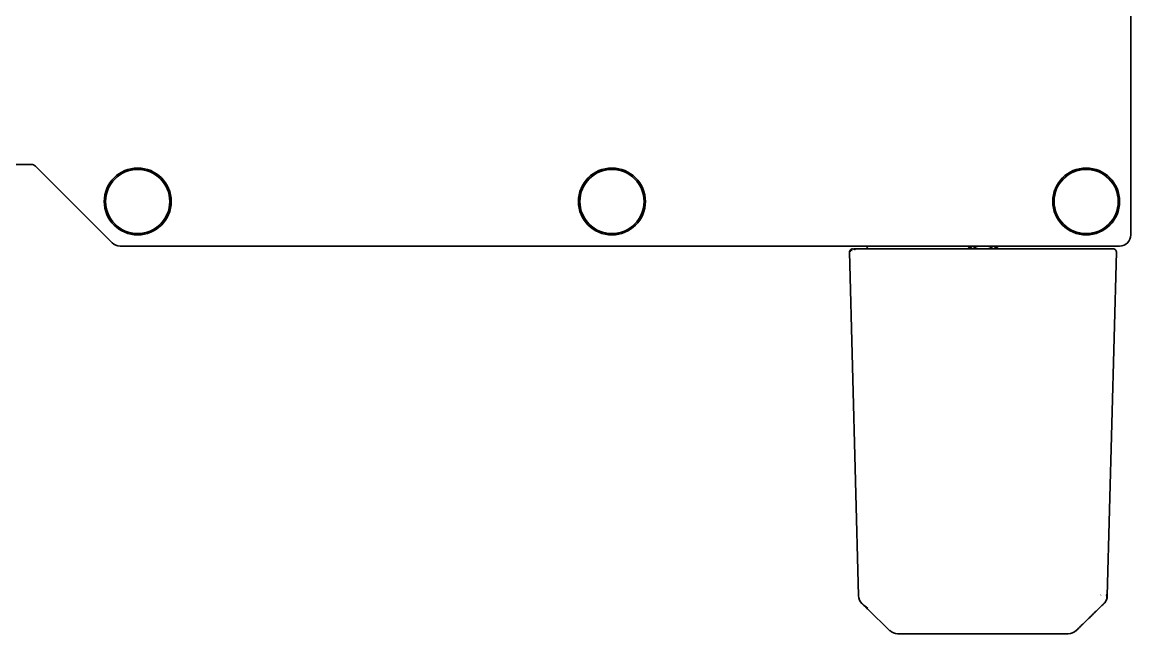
# Model space of a CAD drawing. Header units: inches. Extents: x 90 to 4162, y -443 to 3471.
# Drawn here: x 2801.2 to 2999.9, y 94.9 to 204.6 of the extents above; entities that cross this region are included whole.
import ezdxf

# ---------------------------------------------------------------- set-up
doc = ezdxf.new("R2010")
doc.units = ezdxf.units.IN
doc.layers.add('1', color=7, linetype='Continuous', true_color=0xffffff)

msp = doc.modelspace()

# ---------------------------------------------------------------- linework, layer by layer
at = {"layer": '1', "color": 7, "linetype": 'Continuous', "lineweight": 35}
for p, q in [((2999.89, 232.43), (2999.89, 166.43)), ((2802.84, 179.06), (2448.94, 179.06)), ((2817.31, 165.01), (2803.55, 178.77)), ((2997.89, 164.43), (2818.72, 164.43)), ((2951.1, 101.74), (2949.48, 163.41)), ((2952.89, 164.43), (2952.39, 163.92)), ((2975.57, 163.92), (2971.27, 163.92)), ((2993.96, 164.36), (2993.89, 164.43)), ((2997.3, 163.41), (2995.68, 101.74)), ((2956.69, 95.49), (2952.69, 99.4)), ((2958.09, 94.93), (2988.69, 94.93))]:
    msp.add_line(p, q, dxfattribs=at)
for centre, radius in [((2821.89, 172.43), 6), ((2821.89, 172.43), 5.75), ((2906.89, 172.43), 6), ((2906.89, 172.43), 5.75), ((2991.89, 172.43), 6), ((2991.89, 172.43), 5.75)]:
    msp.add_circle(centre, radius, dxfattribs=at)
for centre, radius, start, end in [((2802.84, 178.06), 1, 45, 90), ((2818.72, 166.43), 2, 225, 270), ((2997.89, 166.43), 2, 270, 0), ((2973.39, 166.93), 3.5, 225.5883, 234.7683), ((2973.39, 166.93), 3.1, 233.7558, 255.4121), ((2973.39, 166.93), 3.1, 284.5946, 306.2508), ((2973.39, 166.93), 3.5, 305.8627, 314.4183), ((2953.1, 101.79), 2, 181.5, 225.75), ((2958.09, 96.93), 2, 225.75, 270), ((2988.69, 96.93), 2, 270, 314.25)]:
    msp.add_arc(centre, radius, start, end, dxfattribs=at)
for points, knots in [([(2949.98, 163.92), (2949.93, 163.92), (2949.8, 163.9), (2949.62, 163.79), (2949.5, 163.6), (2949.48, 163.47), (2949.48, 163.41)], [0, 0, 0, 0, 0.236119, 0.494912, 0.753705, 1, 1, 1, 1]), ([(2949.74, 163.79), (2949.72, 163.76), (2949.67, 163.71), (2949.62, 163.62), (2949.59, 163.52), (2949.59, 163.45), (2949.59, 163.42)], [0, 0, 0, 0, 0.262567, 0.520289, 0.767104, 1, 1, 1, 1]), ([(2971.27, 163.92), (2971.25, 163.92), (2971.2, 163.92), (2971.13, 163.92), (2971.05, 163.92), (2970.98, 163.92), (2970.91, 163.92), (2970.84, 163.92), (2970.77, 163.92), (2970.7, 163.92), (2970.63, 163.92), (2970.56, 163.92), (2970.48, 163.92), (2970.41, 163.92), (2970.34, 163.92), (2970.27, 163.92), (2970.2, 163.92), (2970.13, 163.92), (2970.06, 163.92), (2969.99, 163.92), (2969.92, 163.92), (2969.85, 163.92), (2969.78, 163.92), (2969.71, 163.92), (2969.64, 163.92), (2969.56, 163.92), (2969.49, 163.92), (2969.42, 163.92), (2969.35, 163.92), (2969.28, 163.92), (2969.21, 163.92), (2969.14, 163.92), (2969.07, 163.92), (2969, 163.92), (2968.93, 163.92), (2968.86, 163.92), (2968.79, 163.92), (2968.72, 163.92), (2968.66, 163.92), (2968.59, 163.92), (2968.52, 163.92), (2968.45, 163.92), (2968.38, 163.92), (2968.31, 163.92), (2968.24, 163.92), (2968.17, 163.92), (2968.1, 163.92), (2968.03, 163.92), (2967.96, 163.92), (2967.89, 163.92), (2967.83, 163.92), (2967.76, 163.92), (2967.69, 163.92), (2967.62, 163.92), (2967.55, 163.92), (2967.48, 163.92), (2967.42, 163.92), (2967.35, 163.92), (2967.28, 163.92), (2967.21, 163.92), (2967.14, 163.92), (2967.08, 163.92), (2967.01, 163.92), (2966.94, 163.92), (2966.87, 163.92), (2966.81, 163.92), (2966.74, 163.92), (2966.67, 163.92), (2966.6, 163.92), (2966.54, 163.92), (2966.47, 163.92), (2966.4, 163.92), (2966.34, 163.92), (2966.27, 163.92), (2966.2, 163.92), (2966.14, 163.92), (2966.07, 163.92), (2966, 163.92), (2965.94, 163.92), (2965.87, 163.92), (2965.81, 163.92), (2965.74, 163.92), (2965.67, 163.92), (2965.61, 163.92), (2965.54, 163.92), (2965.48, 163.92), (2965.41, 163.92), (2965.35, 163.92), (2965.28, 163.92), (2965.22, 163.92), (2965.15, 163.92), (2965.09, 163.92), (2965.02, 163.92), (2964.96, 163.92), (2964.89, 163.92), (2964.83, 163.92), (2964.76, 163.92), (2964.7, 163.92), (2964.64, 163.92), (2964.57, 163.92), (2964.51, 163.92), (2964.44, 163.92), (2964.38, 163.92), (2964.32, 163.92), (2964.25, 163.92), (2964.19, 163.92), (2964.13, 163.92), (2964.06, 163.92), (2964, 163.92), (2963.94, 163.92), (2963.88, 163.92), (2963.81, 163.92), (2963.75, 163.92), (2963.69, 163.92), (2963.63, 163.92), (2963.56, 163.92), (2963.5, 163.92), (2963.44, 163.92), (2963.38, 163.92), (2963.32, 163.92), (2962.88, 163.92), (2962.13, 163.92), (2961.13, 163.92), (2960.28, 163.92), (2959.62, 163.92), (2959.1, 163.92), (2958.67, 163.92), (2958.24, 163.92), (2957.9, 163.92), (2957.61, 163.92), (2957.35, 163.92), (2957.03, 163.92), (2956.66, 163.92), (2956.13, 163.92), (2955.5, 163.92), (2954.81, 163.92), (2954.16, 163.92), (2953.61, 163.92), (2953.14, 163.92), (2952.77, 163.92), (2952.45, 163.92), (2952.17, 163.92), (2951.95, 163.92), (2951.76, 163.92), (2951.59, 163.92), (2951.4, 163.92), (2951.17, 163.92), (2950.91, 163.92), (2950.63, 163.92), (2950.43, 163.92), (2950.29, 163.92), (2950.24, 163.92), (2950.22, 163.92)], [0, 0, 0, 0, 0.002347, 0.004693, 0.007038, 0.009381, 0.011723, 0.014063, 0.016402, 0.01874, 0.021076, 0.023412, 0.025745, 0.028078, 0.030409, 0.032738, 0.035066, 0.037393, 0.039719, 0.042043, 0.044366, 0.046688, 0.049008, 0.051327, 0.053644, 0.05596, 0.058275, 0.060589, 0.062901, 0.065212, 0.067521, 0.069829, 0.072136, 0.074441, 0.076745, 0.079048, 0.08135, 0.08365, 0.085948, 0.088246, 0.090542, 0.092836, 0.09513, 0.097422, 0.099713, 0.102002, 0.10429, 0.106577, 0.108862, 0.111146, 0.113428, 0.11571, 0.11799, 0.120268, 0.122546, 0.124821, 0.127096, 0.129369, 0.131641, 0.133912, 0.136181, 0.138449, 0.140715, 0.14298, 0.145244, 0.147507, 0.149768, 0.152027, 0.154286, 0.156543, 0.158798, 0.161052, 0.163305, 0.165556, 0.167806, 0.170055, 0.172302, 0.174547, 0.176791, 0.179034, 0.181275, 0.183515, 0.185753, 0.18799, 0.190226, 0.192459, 0.194692, 0.196923, 0.199152, 0.20138, 0.203606, 0.205831, 0.208054, 0.210276, 0.212496, 0.214714, 0.216932, 0.219147, 0.221361, 0.223573, 0.225784, 0.227993, 0.230201, 0.232407, 0.234611, 0.236814, 0.239015, 0.241215, 0.243413, 0.245609, 0.247804, 0.249997, 0.252188, 0.254378, 0.256566, 0.258752, 0.260937, 0.26312, 0.265302, 0.267481, 0.269659, 0.311569, 0.348589, 0.380775, 0.408204, 0.425656, 0.44314, 0.460639, 0.478136, 0.486406, 0.497547, 0.511552, 0.528413, 0.548118, 0.583862, 0.619099, 0.6539, 0.688239, 0.71524, 0.739877, 0.762145, 0.782048, 0.799599, 0.81481, 0.827686, 0.843851, 0.86575, 0.893412, 0.926891, 0.966204, 0.984323, 1, 1, 1, 1]), ([(2970.62, 164.43), (2970.7, 164.34), (2970.79, 164.25), (2970.98, 164.08), (2971.09, 164), (2971.19, 163.92)], [0, 0, 0, 0, 0.5, 0.5, 1, 1, 1, 1]), ([(2996.8, 163.92), (2996.8, 163.92), (2996.8, 163.92), (2996.8, 163.92), (2996.8, 163.92), (2996.8, 163.92), (2996.8, 163.92), (2996.79, 163.92), (2996.79, 163.92), (2996.79, 163.92), (2996.79, 163.92), (2996.79, 163.92), (2996.78, 163.92), (2996.78, 163.92), (2996.78, 163.92), (2996.78, 163.92), (2996.77, 163.92), (2996.77, 163.92), (2996.76, 163.92), (2996.76, 163.92), (2996.76, 163.92), (2996.75, 163.92), (2996.75, 163.92), (2996.74, 163.92), (2996.74, 163.92), (2996.73, 163.92), (2996.73, 163.92), (2996.72, 163.92), (2996.72, 163.92), (2996.71, 163.92), (2996.7, 163.92), (2996.7, 163.92), (2996.69, 163.92), (2996.68, 163.92), (2996.68, 163.92), (2996.67, 163.92), (2996.66, 163.92), (2996.66, 163.92), (2996.65, 163.92), (2996.64, 163.92), (2996.63, 163.92), (2996.63, 163.92), (2996.62, 163.92), (2996.61, 163.92), (2996.6, 163.92), (2996.59, 163.92), (2996.58, 163.92), (2996.58, 163.92), (2996.57, 163.92), (2996.56, 163.92), (2996.55, 163.92), (2996.54, 163.92), (2996.53, 163.92), (2996.52, 163.92), (2996.51, 163.92), (2996.5, 163.92), (2996.49, 163.92), (2996.48, 163.92), (2996.47, 163.92), (2996.46, 163.92), (2996.45, 163.92), (2996.44, 163.92), (2996.43, 163.92), (2996.42, 163.92), (2996.41, 163.92), (2996.4, 163.92), (2996.39, 163.92), (2996.38, 163.92), (2996.37, 163.92), (2996.36, 163.92), (2996.35, 163.92), (2996.34, 163.92), (2996.33, 163.92), (2996.31, 163.92), (2996.3, 163.92), (2996.29, 163.92), (2996.28, 163.92), (2996.27, 163.92), (2996.26, 163.92), (2996.25, 163.92), (2996.24, 163.92), (2996.22, 163.92), (2996.21, 163.92), (2996.2, 163.92), (2996.19, 163.92), (2996.18, 163.92), (2996.17, 163.92), (2996.15, 163.92), (2996.14, 163.92), (2996.13, 163.92), (2996.12, 163.92), (2996.11, 163.92), (2996.1, 163.92), (2996.08, 163.92), (2996.07, 163.92), (2996.06, 163.92), (2996.05, 163.92), (2996.04, 163.92), (2996.02, 163.92), (2996.01, 163.92), (2996, 163.92), (2995.99, 163.92), (2995.98, 163.92), (2995.96, 163.92), (2995.95, 163.92), (2995.94, 163.92), (2995.93, 163.92), (2995.92, 163.92), (2995.9, 163.92), (2995.89, 163.92), (2995.88, 163.92), (2995.87, 163.92), (2995.86, 163.92), (2995.85, 163.92), (2995.83, 163.92), (2995.82, 163.92), (2995.81, 163.92), (2995.8, 163.92), (2995.79, 163.92), (2995.77, 163.92), (2995.76, 163.92), (2995.75, 163.92), (2995.74, 163.92), (2995.73, 163.92), (2995.72, 163.92), (2995.71, 163.92), (2995.69, 163.92), (2995.68, 163.92), (2995.67, 163.92), (2995.66, 163.92), (2995.65, 163.92), (2995.64, 163.92), (2995.63, 163.92), (2995.61, 163.92), (2995.6, 163.92), (2995.59, 163.92), (2995.58, 163.92), (2995.57, 163.92), (2995.56, 163.92), (2995.55, 163.92), (2995.54, 163.92), (2995.53, 163.92), (2995.52, 163.92), (2995.51, 163.92), (2995.5, 163.92), (2995.49, 163.92), (2995.47, 163.92), (2995.46, 163.92), (2995.45, 163.92), (2995.44, 163.92), (2995.43, 163.92), (2995.42, 163.92), (2995.41, 163.92), (2995.4, 163.92), (2995.39, 163.92), (2995.38, 163.92), (2995.37, 163.92), (2995.37, 163.92), (2995.36, 163.92), (2995.35, 163.92), (2995.34, 163.92), (2995.33, 163.92), (2995.32, 163.92), (2995.31, 163.92), (2995.3, 163.92), (2995.29, 163.92), (2995.28, 163.92), (2995.27, 163.92), (2995.26, 163.92), (2995.26, 163.92), (2995.25, 163.92), (2995.24, 163.92), (2995.23, 163.92), (2995.22, 163.92), (2995.21, 163.92), (2995.21, 163.92), (2995.2, 163.92), (2995.19, 163.92), (2995.08, 163.92), (2994.88, 163.92), (2994.56, 163.92), (2994.25, 163.92), (2993.96, 163.92), (2993.68, 163.92), (2993.43, 163.92), (2993.17, 163.92), (2992.91, 163.92), (2992.62, 163.92), (2992.34, 163.92), (2992.06, 163.92), (2991.79, 163.92), (2991.51, 163.92), (2991.25, 163.92), (2990.99, 163.92), (2990.74, 163.92), (2990.43, 163.92), (2990.06, 163.92), (2989.61, 163.92), (2989.15, 163.92), (2988.68, 163.92), (2988.2, 163.92), (2987.71, 163.92), (2987.26, 163.92), (2986.85, 163.92), (2986.47, 163.92), (2986.08, 163.92), (2985.68, 163.92), (2985.27, 163.92), (2984.85, 163.92), (2984.42, 163.92), (2983.97, 163.92), (2983.49, 163.92), (2982.93, 163.92), (2982.26, 163.92), (2981.48, 163.92), (2980.57, 163.92), (2979.9, 163.92), (2979.49, 163.92), (2979.39, 163.92), (2979.29, 163.92), (2979.19, 163.92), (2979.09, 163.92), (2978.99, 163.92), (2978.88, 163.92), (2978.78, 163.92), (2978.67, 163.92), (2978.57, 163.92), (2978.46, 163.92), (2978.35, 163.92), (2978.24, 163.92), (2978.13, 163.92), (2978.02, 163.92), (2977.91, 163.92), (2977.79, 163.92), (2977.68, 163.92), (2977.56, 163.92), (2977.44, 163.92), (2977.33, 163.92), (2977.21, 163.92), (2977.09, 163.92), (2976.97, 163.92), (2976.85, 163.92), (2976.72, 163.92), (2976.6, 163.92), (2976.47, 163.92), (2976.35, 163.92), (2976.22, 163.92), (2976.09, 163.92), (2975.97, 163.92), (2975.84, 163.92), (2975.71, 163.92), (2975.62, 163.92), (2975.57, 163.92)], [0, 0, 0, 0, 0.001622, 0.003844, 0.006058, 0.008261, 0.010456, 0.012641, 0.014817, 0.016984, 0.019141, 0.02129, 0.023428, 0.025558, 0.027678, 0.029789, 0.031891, 0.033984, 0.036067, 0.038141, 0.040206, 0.042261, 0.044308, 0.046345, 0.048372, 0.050391, 0.0524, 0.054401, 0.056392, 0.058373, 0.060346, 0.062309, 0.064263, 0.066208, 0.068144, 0.07007, 0.071988, 0.073896, 0.075795, 0.077684, 0.079565, 0.081436, 0.083298, 0.085151, 0.086995, 0.08883, 0.090655, 0.092472, 0.094279, 0.096077, 0.097866, 0.099645, 0.101416, 0.103177, 0.104929, 0.106672, 0.108406, 0.11013, 0.111846, 0.113552, 0.115249, 0.116937, 0.118616, 0.120286, 0.121946, 0.123597, 0.12524, 0.126873, 0.128497, 0.130111, 0.131717, 0.133313, 0.1349, 0.136478, 0.138047, 0.139607, 0.141157, 0.142699, 0.144231, 0.145754, 0.147267, 0.148772, 0.150267, 0.151753, 0.15323, 0.154698, 0.156156, 0.157606, 0.159046, 0.160476, 0.161898, 0.16331, 0.164714, 0.166107, 0.167492, 0.168868, 0.170234, 0.171591, 0.172939, 0.174277, 0.175607, 0.176927, 0.178238, 0.179539, 0.180832, 0.182115, 0.183389, 0.184653, 0.185909, 0.187155, 0.188392, 0.189619, 0.190838, 0.192047, 0.193247, 0.194438, 0.195619, 0.196791, 0.197954, 0.199108, 0.200252, 0.201388, 0.202514, 0.20363, 0.204738, 0.205836, 0.206925, 0.208005, 0.209075, 0.210136, 0.211188, 0.212231, 0.213264, 0.214288, 0.215303, 0.216309, 0.217305, 0.218293, 0.219271, 0.220239, 0.221199, 0.222149, 0.22309, 0.224021, 0.224944, 0.225857, 0.226761, 0.227656, 0.228541, 0.229417, 0.230284, 0.231142, 0.23199, 0.232829, 0.233659, 0.23448, 0.235292, 0.236094, 0.236887, 0.23767, 0.238445, 0.23921, 0.239966, 0.240713, 0.24145, 0.242179, 0.242898, 0.243608, 0.244308, 0.244999, 0.245682, 0.246354, 0.247018, 0.247672, 0.248318, 0.248953, 0.24958, 0.250198, 0.250806, 0.274781, 0.29681, 0.316894, 0.335046, 0.351294, 0.365654, 0.37813, 0.393231, 0.40783, 0.421914, 0.435474, 0.448501, 0.460989, 0.472932, 0.484328, 0.495175, 0.505471, 0.523644, 0.541747, 0.559807, 0.577845, 0.595872, 0.613893, 0.631917, 0.644922, 0.65816, 0.671621, 0.685295, 0.699171, 0.71325, 0.727538, 0.742037, 0.756755, 0.774661, 0.795881, 0.820426, 0.848316, 0.87958, 0.882537, 0.885522, 0.888536, 0.891579, 0.89465, 0.897749, 0.900877, 0.904033, 0.907218, 0.910431, 0.913673, 0.916943, 0.920242, 0.923569, 0.926925, 0.930309, 0.933722, 0.937162, 0.940632, 0.94413, 0.947656, 0.95121, 0.954793, 0.958405, 0.962045, 0.965713, 0.969409, 0.973134, 0.976887, 0.980668, 0.984478, 0.988316, 0.992183, 0.996077, 1, 1, 1, 1]), ([(2975.59, 163.92), (2975.7, 164), (2975.8, 164.08), (2975.99, 164.25), (2976.08, 164.34), (2976.16, 164.43)], [0, 0, 0, 0, 0.5, 0.5, 1, 1, 1, 1]), ([(2997.3, 163.41), (2997.3, 163.47), (2997.28, 163.6), (2997.17, 163.78), (2996.99, 163.9), (2996.86, 163.92), (2996.8, 163.92)], [0, 0, 0, 0, 0.240631, 0.493754, 0.746877, 1, 1, 1, 1]), ([(2994.49, 101.87), (2994.5, 101.87), (2994.5, 101.87), (2994.5, 101.87), (2994.51, 101.87), (2994.52, 101.87), (2994.52, 101.88), (2994.53, 101.88), (2994.54, 101.88), (2994.54, 101.88)], [0, 0, 0, 0, 0.064425, 0.161711, 0.291914, 0.455076, 0.651232, 0.858951, 1, 1, 1, 1]), ([(2995.08, 100.36), (2995.26, 100.54), (2995.56, 100.97), (2995.68, 101.48), (2995.68, 101.74)], [0, 0, 0, 0, 0.5, 1, 1, 1, 1]), ([(2952.69, 99.4), (2952.63, 99.46), (2952.53, 99.54), (2952.42, 99.66), (2952.33, 99.74), (2952.25, 99.82), (2952.15, 99.92), (2952.02, 100.04), (2951.9, 100.16), (2951.8, 100.26), (2951.72, 100.34), (2951.7, 100.36), (2951.7, 100.36)], [0, 0, 0, 0, 0.125, 0.1875, 0.25, 0.3125, 0.375, 0.5, 0.625, 0.75, 0.875, 1, 1, 1, 1]), ([(2951.81, 100.25), (2951.83, 100.23), (2951.9, 100.17), (2952.07, 100.02), (2952.35, 99.8), (2952.61, 99.62), (2952.78, 99.5)], [0, 0, 0, 0, 0.204935, 0.430755, 0.685988, 1, 1, 1, 1]), ([(2994.87, 100.15), (2994.87, 100.16), (2994.88, 100.16), (2994.88, 100.16), (2994.88, 100.16), (2994.89, 100.17), (2994.9, 100.18), (2994.91, 100.19), (2994.92, 100.2), (2994.93, 100.21)], [0, 0, 0, 0, 0.125, 0.125, 0.25, 0.25, 0.5, 0.5, 1, 1, 1, 1]), ([(2994.93, 100.21), (2994.95, 100.23), (2994.96, 100.24), (2995, 100.27), (2995.01, 100.29), (2995.03, 100.31), (2995.04, 100.31), (2995.05, 100.33), (2995.06, 100.33), (2995.07, 100.34), (2995.07, 100.35), (2995.08, 100.35), (2995.08, 100.35), (2995.08, 100.35), (2995.08, 100.35), (2995.08, 100.36), (2995.08, 100.36), (2995.08, 100.36)], [0, 0, 0, 0, 0.251095, 0.251095, 0.502189, 0.502189, 0.627737, 0.627737, 0.753284, 0.753284, 0.878831, 0.878831, 0.941605, 0.941605, 0.972992, 0.972992, 1, 1, 1, 1])]:
    msp.add_open_spline(points, degree=3, knots=knots, dxfattribs=at)
for points, degree in [([(2949.81, 163.89), (2949.61, 163.81), (2949.94, 163.62)], 2), ([(2950.55, 163.79), (2950.12, 163.93), (2950.11, 163.92)], 2), ([(2995.52, 100.99), (2995.71, 101.44), (2995.49, 101.94)], 2), ([(2994.87, 100.15), (2990.09, 95.49)], 1)]:
    msp.add_open_spline(points, degree=degree, dxfattribs=at)

doc.saveas('drawing.dxf')
